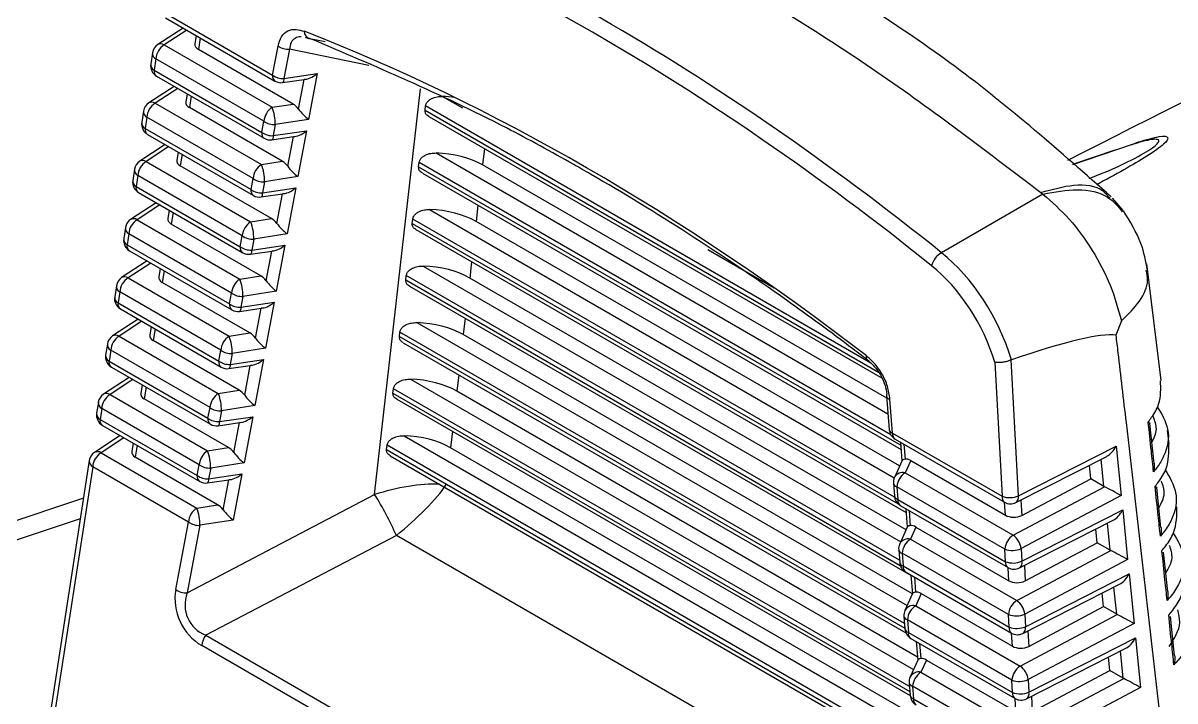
# Model space of a CAD drawing. Extents: x 17.1 to 113.1, y 3.8 to 84.5.
# Drawn here: x 80.611 to 81.578, y 69.897 to 70.467 of the extents above; entities that cross this region are included whole.
import ezdxf

# ---------------------------------------------------------------- set-up
doc = ezdxf.new("R2010")
doc.units = 0
doc.header["$MEASUREMENT"] = 0
doc.layers.add('OBJECT', color=7, linetype='CONTINUOUS')

msp = doc.modelspace()

# ---------------------------------------------------------------- linework, layer by layer
at = {"layer": 'OBJECT'}
for p, q in [((80.72828, 70.47621), (80.82023, 70.42313)), ((80.73034, 70.4712), (80.82229, 70.41811)), ((80.74513, 70.46266), (80.72377, 70.44876)), ((80.74819, 70.46089), (80.72917, 70.44851)), ((80.75608, 70.45634), (80.75501, 70.44943)), ((80.75941, 70.45442), (80.75792, 70.44479)), ((80.8499, 70.45433), (80.84804, 70.45467)), ((80.85142, 70.45405), (80.86455, 70.45142)), ((80.71934, 70.44191), (80.71789, 70.43248)), ((80.72917, 70.44851), (80.81993, 70.39611)), ((80.83744, 70.39889), (80.75792, 70.44479)), ((80.82023, 70.42313), (80.82484, 70.44763)), ((80.83444, 70.44487), (80.82983, 70.42036)), ((80.90122, 70.43138), (80.83444, 70.44487)), ((80.72217, 70.43673), (80.72071, 70.42731)), ((80.81293, 70.38434), (80.72217, 70.43673)), ((80.72071, 70.42731), (80.81119, 70.37507)), ((80.72277, 70.42229), (80.81325, 70.37006)), ((80.82874, 70.41688), (80.84868, 70.41981)), ((80.82983, 70.42036), (80.8578, 70.42447)), ((80.84206, 70.39463), (80.84675, 70.41952)), ((80.8578, 70.42447), (80.85057, 70.38601)), ((80.73759, 70.41374), (80.71619, 70.39981)), ((80.74065, 70.41197), (80.72159, 70.39956)), ((80.90603, 70.07076), (80.94464, 70.4116)), ((80.74851, 70.40743), (80.74743, 70.40048)), ((80.75184, 70.40551), (80.75034, 70.39585)), ((80.96302, 70.40527), (80.9797, 70.39564)), ((80.71177, 70.39296), (80.71031, 70.38358)), ((80.72159, 70.39956), (80.81088, 70.34801)), ((80.82839, 70.35079), (80.75034, 70.39585)), ((80.81993, 70.39611), (80.83744, 70.39889)), ((80.94836, 70.39361), (80.94877, 70.39724)), ((80.94836, 70.39361), (81.32931, 70.17369)), ((81.32293, 70.18124), (80.94877, 70.39724)), ((80.71459, 70.38779), (80.71313, 70.37841)), ((80.80388, 70.33624), (80.71459, 70.38779)), ((80.81119, 70.37507), (80.81293, 70.38434)), ((80.82254, 70.38157), (80.82079, 70.37231)), ((80.85057, 70.38601), (80.82254, 70.38157)), ((80.95147, 70.38843), (81.33232, 70.16857)), ((80.71313, 70.37841), (80.80215, 70.32702)), ((80.7152, 70.37339), (80.80421, 70.322)), ((80.8197, 70.36882), (80.83964, 70.37175)), ((80.82079, 70.37231), (80.84876, 70.37641)), ((80.83302, 70.34653), (80.83771, 70.37147)), ((80.84876, 70.37641), (80.84152, 70.33791)), ((80.73005, 70.36482), (80.70861, 70.35087)), ((80.73311, 70.36305), (80.71401, 70.35062)), ((81.54249, 70.3648), (81.49245, 70.34792)), ((81.54249, 70.3648), (81.54779, 70.36704)), ((80.74094, 70.35853), (80.73985, 70.35153)), ((80.74426, 70.35661), (80.74276, 70.3469)), ((80.95764, 70.35775), (81.33726, 70.1386)), ((80.99822, 70.36144), (80.99666, 70.34765)), ((81.52792, 70.36002), (81.49236, 70.348)), ((80.70419, 70.34402), (80.70274, 70.33468)), ((80.71401, 70.35062), (80.80184, 70.29991)), ((80.81934, 70.30269), (80.74276, 70.3469)), ((80.81088, 70.34801), (80.82839, 70.35079)), ((80.94297, 70.34609), (80.94339, 70.34972)), ((80.94297, 70.34609), (81.34803, 70.11225)), ((81.33966, 70.12095), (80.94339, 70.34972)), ((81.33624, 70.15161), (80.99666, 70.34765)), ((80.70701, 70.33884), (80.70556, 70.3295)), ((80.79484, 70.28814), (80.70701, 70.33884)), ((80.80215, 70.32702), (80.80388, 70.33624)), ((80.81349, 70.33347), (80.81175, 70.32425)), ((80.84152, 70.33791), (80.81349, 70.33347)), ((80.94609, 70.34091), (81.34831, 70.10871)), ((80.70556, 70.3295), (80.79311, 70.27896)), ((80.70762, 70.32449), (80.79517, 70.27395)), ((80.81066, 70.32077), (80.8306, 70.3237)), ((80.81175, 70.32425), (80.83972, 70.32836)), ((80.82397, 70.29843), (80.82867, 70.32341)), ((80.83972, 70.32836), (80.83247, 70.28982)), ((81.46755, 70.32317), (81.3823, 70.27396)), ((81.46583, 70.32453), (81.46755, 70.32317)), ((80.72251, 70.3159), (80.70103, 70.30192)), ((80.72557, 70.31413), (80.70643, 70.30167)), ((80.99284, 70.31392), (80.99128, 70.30013)), ((81.53487, 70.30931), (81.52609, 70.31966)), ((80.73337, 70.30963), (80.73228, 70.30258)), ((80.73669, 70.30771), (80.73518, 70.29795)), ((80.95225, 70.31023), (81.34265, 70.08486)), ((80.69661, 70.29507), (80.69517, 70.28578)), ((80.70643, 70.30167), (80.79279, 70.25181)), ((80.8103, 70.25459), (80.73518, 70.29795)), ((80.80184, 70.29991), (80.81934, 70.30269)), ((80.93759, 70.29857), (80.938, 70.3022)), ((80.93759, 70.29857), (81.3459, 70.06286)), ((81.34285, 70.06849), (80.938, 70.3022)), ((81.3471, 70.09472), (80.99128, 70.30013)), ((80.69943, 70.28989), (80.69799, 70.2806)), ((80.78579, 70.24004), (80.69943, 70.28989)), ((80.79311, 70.27896), (80.79484, 70.28814)), ((80.80444, 70.28537), (80.80271, 70.2762)), ((80.83247, 70.28982), (80.80444, 70.28537)), ((80.9407, 70.29339), (81.3525, 70.05566)), ((80.69799, 70.2806), (80.78407, 70.23091)), ((80.70005, 70.27559), (80.78613, 70.22589)), ((80.80162, 70.27272), (80.82156, 70.27564)), ((80.80271, 70.2762), (80.83068, 70.2803)), ((80.81492, 70.25033), (80.81963, 70.27536)), ((80.83068, 70.2803), (80.82342, 70.24172)), ((81.18589, 70.27661), (81.24161, 70.24444)), ((80.71497, 70.26698), (80.69346, 70.25297)), ((80.71803, 70.26521), (80.69885, 70.25272)), ((80.98746, 70.2664), (80.9859, 70.25261)), ((80.72579, 70.26073), (80.7247, 70.25364)), ((80.72912, 70.25881), (80.7276, 70.249)), ((80.94687, 70.26271), (81.34803, 70.03113)), ((81.56697, 70.16645), (81.55475, 70.26452)), ((80.68903, 70.24612), (80.6876, 70.23688)), ((80.69885, 70.25272), (80.78374, 70.20371)), ((80.80125, 70.20649), (80.7276, 70.249)), ((80.79279, 70.25181), (80.8103, 70.25459)), ((80.93221, 70.25105), (80.93262, 70.25468)), ((80.93221, 70.25105), (81.34762, 70.01124)), ((81.347, 70.01547), (80.93262, 70.25468)), ((80.93532, 70.24587), (81.3567, 70.00262)), ((81.35248, 70.04098), (80.9859, 70.25261)), ((80.69185, 70.24094), (80.69042, 70.2317)), ((80.77674, 70.19194), (80.69185, 70.24094)), ((80.78407, 70.23091), (80.78579, 70.24004)), ((80.79539, 70.23727), (80.79367, 70.22814)), ((80.82342, 70.24172), (80.79539, 70.23727)), ((80.69042, 70.2317), (80.77503, 70.18285)), ((80.69248, 70.22668), (80.77709, 70.17784)), ((80.79258, 70.22466), (80.81252, 70.22759)), ((80.79367, 70.22814), (80.82164, 70.23225)), ((80.80587, 70.20223), (80.81059, 70.2273)), ((80.82164, 70.23225), (80.81437, 70.19362)), ((80.70743, 70.21805), (80.68588, 70.20402)), ((80.71049, 70.21629), (80.69127, 70.20377)), ((80.98207, 70.21888), (80.98051, 70.20509)), ((81.53352, 70.21674), (81.52875, 70.2046)), ((80.71822, 70.21182), (80.71712, 70.20469)), ((80.72155, 70.2099), (80.72002, 70.20006)), ((80.92682, 70.20353), (80.92724, 70.20717)), ((81.35119, 69.96242), (80.92724, 70.20717)), ((80.94149, 70.2152), (81.35341, 69.9774)), ((80.68145, 70.19717), (80.68002, 70.18797)), ((80.69127, 70.20377), (80.77469, 70.15561)), ((80.7922, 70.15839), (80.72002, 70.20006)), ((80.78374, 70.20371), (80.80125, 70.20649)), ((80.92682, 70.20353), (81.35151, 69.95837)), ((80.92994, 70.19835), (81.35239, 69.95448)), ((81.35787, 69.98725), (80.98051, 70.20509)), ((80.68427, 70.192), (80.68285, 70.1828)), ((80.76769, 70.14384), (80.68427, 70.192)), ((80.77503, 70.18285), (80.77674, 70.19194)), ((80.78634, 70.18917), (80.78463, 70.18009)), ((80.81437, 70.19362), (80.78634, 70.18917)), ((80.68285, 70.1828), (80.76599, 70.1348)), ((80.68491, 70.17778), (80.76805, 70.12978)), ((80.78354, 70.17661), (80.80348, 70.17953)), ((80.78463, 70.18009), (80.8126, 70.18419)), ((80.79682, 70.15413), (80.80155, 70.17925)), ((80.8126, 70.18419), (80.80533, 70.14552)), ((81.42715, 70.18193), (81.43318, 70.06928)), ((81.44077, 70.18381), (81.44104, 70.18392)), ((81.44688, 70.06966), (81.44077, 70.18381)), ((80.69989, 70.16913), (80.6783, 70.15508)), ((80.97669, 70.17136), (80.97513, 70.15757)), ((80.70295, 70.16736), (80.68369, 70.15483)), ((80.71065, 70.16292), (80.70954, 70.15574)), ((80.71397, 70.161), (80.71244, 70.15111)), ((80.77469, 70.15561), (80.7922, 70.15839)), ((80.92144, 70.15602), (80.92185, 70.15965)), ((81.35538, 69.90938), (80.92185, 70.15965)), ((80.93611, 70.16768), (81.3588, 69.92366)), ((80.68369, 70.15483), (80.76564, 70.10752)), ((80.78315, 70.11029), (80.71244, 70.15111)), ((80.92144, 70.15602), (81.3557, 69.90532)), ((80.92456, 70.15084), (81.35599, 69.90178)), ((81.36211, 69.93418), (80.97513, 70.15757)), ((81.33607, 70.15369), (81.33832, 70.12522)), ((81.34123, 70.12236), (81.33898, 70.15083)), ((80.67387, 70.14823), (80.67245, 70.13907)), ((80.67669, 70.14305), (80.67527, 70.13389)), ((80.75864, 70.09574), (80.67669, 70.14305)), ((80.76599, 70.1348), (80.76769, 70.14384)), ((80.77729, 70.14107), (80.77559, 70.13203)), ((80.80533, 70.14552), (80.77729, 70.14107)), ((80.67527, 70.13389), (80.75695, 70.08674)), ((80.7745, 70.12855), (80.79444, 70.13148)), ((80.77559, 70.13203), (80.80356, 70.13614)), ((80.78777, 70.10603), (80.79251, 70.13119)), ((80.80356, 70.13614), (80.79628, 70.09742)), ((81.56084, 70.0969), (81.55727, 70.13051)), ((80.69235, 70.12021), (80.67072, 70.10613)), ((80.67734, 70.12888), (80.75901, 70.08173)), ((80.93072, 70.12016), (81.36418, 69.86993)), ((80.97131, 70.12385), (80.96975, 70.11006)), ((81.34123, 70.12236), (81.43318, 70.06928)), ((81.57358, 70.1134), (81.57219, 70.12458)), ((80.69542, 70.11844), (80.67611, 70.10588)), ((80.70308, 70.11402), (80.70196, 70.10679)), ((80.7064, 70.1121), (80.70486, 70.10216)), ((80.76564, 70.10752), (80.78315, 70.11029)), ((80.91606, 70.1085), (80.91647, 70.11213)), ((81.35958, 69.85633), (80.91647, 70.11213)), ((81.3663, 69.88113), (80.96975, 70.11006)), ((81.34329, 70.11735), (81.43524, 70.06426)), ((81.34783, 70.11472), (81.34907, 70.09908)), ((81.35064, 70.1131), (81.35164, 70.10045)), ((81.44688, 70.06966), (81.52912, 70.11149)), ((81.52912, 70.11149), (81.5333, 70.06983)), ((80.67611, 70.10588), (80.75659, 70.05942)), ((80.7741, 70.06219), (80.70486, 70.10216)), ((80.91606, 70.1085), (81.3599, 69.85228)), ((80.91917, 70.10332), (81.36018, 69.84873)), ((81.44478, 70.06401), (81.52111, 70.10284)), ((81.51873, 70.0776), (81.51644, 70.10046)), ((80.66629, 70.09928), (80.61635, 69.77677)), ((80.66911, 70.0941), (80.61916, 69.77151)), ((80.74959, 70.04764), (80.66911, 70.0941)), ((80.75695, 70.08674), (80.75864, 70.09574)), ((80.76825, 70.09297), (80.76655, 70.08398)), ((80.79628, 70.09742), (80.76825, 70.09297)), ((81.34916, 70.09927), (81.34274, 70.08506)), ((81.35641, 70.09929), (81.35179, 70.08908)), ((81.35641, 70.09929), (81.43593, 70.05339)), ((81.50768, 70.08398), (81.50653, 70.09543)), ((80.76546, 70.0805), (80.7854, 70.08342)), ((80.76655, 70.08398), (80.79452, 70.08808)), ((80.77873, 70.05793), (80.78347, 70.08314)), ((80.79452, 70.08808), (80.78723, 70.04932)), ((81.35179, 70.08908), (81.44256, 70.03668)), ((81.44966, 70.05323), (81.50768, 70.08398)), ((81.51873, 70.0776), (81.50768, 70.08398)), ((81.34188, 70.08016), (81.34273, 70.0694)), ((81.43556, 70.0249), (81.34479, 70.0773)), ((81.34479, 70.0773), (81.34564, 70.06654)), ((81.44256, 70.03668), (81.51924, 70.07733)), ((81.56665, 70.04302), (81.56312, 70.07639)), ((80.66142, 70.06782), (80.59192, 70.04447)), ((80.74852, 69.9881), (80.90603, 70.07076)), ((80.75659, 70.05942), (80.7741, 70.06219)), ((81.34564, 70.06654), (81.43613, 70.01431)), ((81.3477, 70.06153), (81.43819, 70.00929)), ((81.43593, 70.05339), (81.43535, 70.0642)), ((81.44897, 70.06614), (81.44966, 70.05323)), ((81.5333, 70.06983), (81.44926, 70.02528)), ((81.35225, 70.0589), (81.35349, 70.04321)), ((81.35506, 70.05728), (81.35606, 70.04458)), ((81.44983, 70.01469), (81.53451, 70.05776)), ((81.53451, 70.05776), (81.53868, 70.01609)), ((80.56625, 70.01975), (80.65876, 70.05067)), ((80.73891, 69.99087), (80.74959, 70.04764)), ((80.7592, 70.04488), (80.74852, 69.9881)), ((80.78723, 70.04932), (80.7592, 70.04488)), ((81.35357, 70.0434), (81.34716, 70.02919)), ((81.36082, 70.04342), (81.35621, 70.0332)), ((81.36082, 70.04342), (81.43888, 69.99836)), ((81.44772, 70.00904), (81.52649, 70.04911)), ((81.52411, 70.02387), (81.52182, 70.04673)), ((80.92426, 70.03644), (80.76428, 69.95248)), ((81.37457, 69.77648), (80.92426, 70.03644)), ((81.35621, 70.0332), (81.44551, 69.98165)), ((81.51306, 70.03025), (81.51191, 70.04169)), ((81.3463, 70.02429), (81.34715, 70.01358)), ((81.43613, 70.01431), (81.43556, 70.0249)), ((81.44551, 69.98165), (81.52463, 70.02359)), ((81.44926, 70.02528), (81.44983, 70.01469)), ((81.45261, 69.9982), (81.51306, 70.03025)), ((81.52411, 70.02387), (81.51306, 70.03025)), ((81.43851, 69.96988), (81.34921, 70.02143)), ((81.34921, 70.02143), (81.35005, 70.01072)), ((81.53868, 70.01609), (81.45221, 69.97026)), ((81.57242, 69.98915), (81.56893, 70.0223)), ((81.35005, 70.01072), (81.43907, 69.95933)), ((81.35212, 70.00571), (81.44113, 69.95432)), ((81.43888, 69.99836), (81.43829, 70.00923)), ((81.45191, 70.01117), (81.45261, 69.9982)), ((81.45277, 69.95971), (81.53989, 70.00403)), ((81.53989, 70.00403), (81.54406, 69.96236)), ((81.35666, 70.00308), (81.3579, 69.98734)), ((81.35947, 70.00146), (81.36048, 69.98871)), ((81.45067, 69.95406), (81.53188, 69.99538)), ((81.35799, 69.98753), (81.35157, 69.97332)), ((81.36524, 69.98755), (81.36062, 69.97733)), ((81.36524, 69.98755), (81.44182, 69.94334)), ((81.51844, 69.97652), (81.5173, 69.98796)), ((81.52949, 69.97014), (81.5272, 69.993)), ((81.36062, 69.97733), (81.44845, 69.92663)), ((81.45555, 69.94318), (81.51844, 69.97652)), ((81.52949, 69.97014), (81.51844, 69.97652)), ((81.35072, 69.96841), (81.35156, 69.95776)), ((81.44145, 69.91485), (81.35362, 69.96556)), ((81.35362, 69.96556), (81.35447, 69.9549)), ((81.43907, 69.95933), (81.43851, 69.96988)), ((81.44845, 69.92663), (81.53001, 69.96986)), ((81.45221, 69.97026), (81.45277, 69.95971)), ((81.57817, 69.9353), (81.57472, 69.96822)), ((81.45486, 69.9562), (81.45555, 69.94318)), ((81.54406, 69.96236), (81.45515, 69.91523)), ((80.76428, 69.95248), (81.35961, 69.6088)), ((81.35447, 69.9549), (81.44202, 69.90436)), ((81.35653, 69.94988), (81.44408, 69.89934)), ((81.36107, 69.94726), (81.36232, 69.93146)), ((81.36388, 69.94564), (81.36489, 69.93284)), ((81.44182, 69.94334), (81.44124, 69.95426)), ((81.45572, 69.90474), (81.54527, 69.9503)), ((81.54527, 69.9503), (81.54945, 69.90863)), ((81.35609, 69.60012), (80.76075, 69.9438)), ((81.45361, 69.89909), (81.53726, 69.94164)), ((81.53487, 69.9164), (81.53258, 69.93927)), ((81.36241, 69.93166), (81.35599, 69.91745)), ((81.36966, 69.93168), (81.36504, 69.92146)), ((81.36966, 69.93168), (81.44477, 69.88831)), ((81.52383, 69.92278), (81.52268, 69.93423)), ((81.36504, 69.92146), (81.4514, 69.8716)), ((81.4585, 69.88816), (81.52383, 69.92278)), ((81.53487, 69.9164), (81.52383, 69.92278)), ((81.35513, 69.91254), (81.35597, 69.90194)), ((81.4444, 69.85983), (81.35804, 69.90968)), ((81.35804, 69.90968), (81.35888, 69.89908)), ((81.44202, 69.90436), (81.44145, 69.91485)), ((81.4514, 69.8716), (81.53539, 69.91613)), ((81.45515, 69.91523), (81.45572, 69.90474)), ((81.54945, 69.90863), (81.4581, 69.86021)), ((81.35888, 69.89908), (81.44496, 69.84938)), ((81.44477, 69.88831), (81.44418, 69.89928)), ((81.4578, 69.90122), (81.4585, 69.88816))]:
    msp.add_line(p, q, dxfattribs=at)
at = {"layer": 'OBJECT', "flags": 128}
for points in [[(80.82983, 70.42036), (80.82973, 70.4191), (80.82954, 70.41809), (80.82928, 70.41737), (80.82896, 70.41697), (80.82874, 70.41688)], [(80.82079, 70.37231), (80.82069, 70.37104), (80.8205, 70.37004), (80.82024, 70.36932), (80.81992, 70.36891), (80.8197, 70.36882)], [(80.81175, 70.32425), (80.81165, 70.32299), (80.81146, 70.32198), (80.8112, 70.32126), (80.81088, 70.32086), (80.81066, 70.32077)], [(80.80271, 70.2762), (80.80261, 70.27493), (80.80242, 70.27393), (80.80216, 70.27321), (80.80184, 70.2728), (80.80162, 70.27272)], [(80.79367, 70.22814), (80.79357, 70.22688), (80.79338, 70.22587), (80.79312, 70.22515), (80.7928, 70.22475), (80.79258, 70.22466)], [(81.31908, 70.18743), (81.31894, 70.18641), (81.31894, 70.18549), (81.31908, 70.18467), (81.31935, 70.18397), (81.31975, 70.18341), (81.32027, 70.18299), (81.3209, 70.18272), (81.32163, 70.18261)], [(80.78463, 70.18009), (80.78453, 70.17882), (80.78434, 70.17782), (80.78408, 70.1771), (80.78376, 70.17669), (80.78354, 70.17661)], [(80.77559, 70.13203), (80.77549, 70.13077), (80.7753, 70.12976), (80.77504, 70.12904), (80.77472, 70.12864), (80.7745, 70.12855)], [(80.76655, 70.08398), (80.76645, 70.08272), (80.76626, 70.08171), (80.766, 70.08099), (80.76568, 70.08058), (80.76546, 70.0805)]]:
    msp.add_lwpolyline(points, dxfattribs=at)
at = {"layer": 'OBJECT'}
for centre, radius, start, end in [((80.85272, 70.45971), 0.0058, 177.18255, 257.0943), ((80.72923, 70.44038), 0.01, 123.06007, 171.19813), ((80.72625, 70.44402), 0.00535, 57.04631, 117.61457), ((80.72502, 70.44165), 0.00568, 177.32603, 239.85622), ((80.73762, 70.43552), 0.0155, 123.04971, 175.49364), ((80.83352, 70.45972), 0.01488, 234.31292, 273.55483), ((80.72777, 70.43095), 0.01, 171.19813, 240.00269), ((80.72356, 70.43222), 0.00568, 177.33032, 239.85221), ((80.72564, 70.42641), 0.00502, 169.63864, 235.06027), ((80.82517, 70.42223), 0.00502, 169.63908, 235.05983), ((80.82891, 70.43522), 0.01488, 234.31411, 273.55463), ((80.82729, 70.42677), 0.01, 240.00269, 278.35117), ((80.71867, 70.39507), 0.00535, 57.04213, 117.61737), ((80.71744, 70.3927), 0.00568, 177.32804, 239.85422), ((80.72165, 70.39143), 0.01, 123.06007, 171.19813), ((80.73004, 70.38657), 0.0155, 123.05056, 175.49266), ((80.82839, 70.38312), 0.0155, 123.04971, 175.49364), ((80.78314, 70.38202), 0.0394, 359.34751, 20.95947), ((80.7202, 70.38205), 0.01, 171.19813, 240.00269), ((80.71599, 70.38332), 0.00568, 177.32874, 239.85352), ((80.82161, 70.39642), 0.01488, 234.31322, 273.55453), ((80.71807, 70.3775), 0.00502, 169.64018, 235.05872), ((80.81629, 70.37424), 0.00517, 170.69821, 234.0007), ((80.81987, 70.38716), 0.01488, 234.31389, 273.55452), ((80.81825, 70.37872), 0.01, 240.00269, 278.35117), ((80.70986, 70.34375), 0.00568, 177.32564, 239.85676), ((80.71407, 70.34249), 0.01, 123.06007, 171.19813), ((80.72246, 70.33762), 0.0155, 123.05009, 175.49368), ((80.71109, 70.34612), 0.00535, 57.04266, 117.61716), ((80.81934, 70.33502), 0.0155, 123.05056, 175.49266), ((80.77409, 70.33392), 0.0394, 359.34906, 20.95883), ((80.71262, 70.33315), 0.01, 171.19813, 240.00269), ((80.70841, 70.33442), 0.00568, 177.32804, 239.85435), ((80.81257, 70.34832), 0.01488, 234.31334, 273.5554), ((80.7105, 70.3286), 0.00502, 169.63886, 235.06005), ((80.80725, 70.32618), 0.00517, 170.69953, 233.99937), ((80.81083, 70.33911), 0.01488, 234.31428, 273.55446), ((80.80921, 70.33066), 0.01, 240.00269, 278.35117), ((80.70228, 70.2948), 0.00568, 177.32777, 239.85462), ((80.70649, 70.29354), 0.01, 123.06007, 171.19813), ((80.71488, 70.28867), 0.0155, 123.05024, 175.49298), ((80.70352, 70.29718), 0.00535, 57.04422, 117.61665), ((80.81029, 70.28692), 0.0155, 123.05009, 175.49368), ((80.76505, 70.28582), 0.03939, 359.34679, 20.96108), ((80.70505, 70.28425), 0.01, 171.19813, 240.00269), ((80.70084, 70.28551), 0.00568, 177.32815, 239.85411), ((80.80352, 70.30022), 0.01488, 234.31307, 273.55468), ((80.70292, 70.2797), 0.00502, 169.63908, 235.05983), ((80.79821, 70.27813), 0.00517, 170.69835, 234.00056), ((80.80179, 70.29105), 0.01488, 234.31382, 273.55475), ((80.80017, 70.28261), 0.01, 240.00269, 278.35117), ((81.39188, 70.25801), 0.01861, 120.98546, 164.37332), ((80.6947, 70.24586), 0.00568, 177.32321, 239.85919), ((80.69891, 70.24459), 0.01, 123.06007, 171.19813), ((80.7073, 70.23973), 0.0155, 123.05002, 175.49372), ((80.69594, 70.24823), 0.00535, 57.0425, 117.61716), ((80.80124, 70.23882), 0.0155, 123.05024, 175.49298), ((80.75599, 70.23772), 0.0394, 359.34912, 20.95875), ((80.69748, 70.23535), 0.01, 171.19813, 240.00269), ((80.69327, 70.23661), 0.00568, 177.32792, 239.85441), ((80.79447, 70.25212), 0.01488, 234.31263, 273.55595), ((80.69535, 70.2308), 0.00502, 169.63905, 235.05986), ((80.78917, 70.23007), 0.00517, 170.69841, 234.0005), ((80.79275, 70.243), 0.01488, 234.31401, 273.55473), ((80.79113, 70.23455), 0.01, 240.00269, 278.35117), ((80.68712, 70.19691), 0.00568, 177.32544, 239.85692), ((80.69133, 70.19564), 0.01, 123.06007, 171.19813), ((80.69972, 70.19078), 0.0155, 123.04947, 175.49377), ((80.68836, 70.19928), 0.00535, 57.04457, 117.6163), ((80.79219, 70.19072), 0.0155, 123.05002, 175.49372), ((80.74695, 70.18962), 0.0394, 359.34759, 20.96028), ((80.68991, 70.18644), 0.01, 171.19813, 240.00269), ((80.6857, 70.18771), 0.00568, 177.32787, 239.85449), ((80.78542, 70.20403), 0.01488, 234.313, 273.55467), ((80.68778, 70.18189), 0.00502, 169.63928, 235.05962), ((80.78013, 70.18202), 0.00517, 170.69842, 234.00049), ((80.78371, 70.19494), 0.01488, 234.31408, 273.55458), ((80.78209, 70.1865), 0.01, 240.00269, 278.35117), ((80.68375, 70.1467), 0.01, 123.06007, 171.19813), ((80.69214, 70.14183), 0.0155, 123.05062, 175.49263), ((80.68078, 70.15033), 0.00535, 57.04348, 117.61579), ((80.78314, 70.14262), 0.0155, 123.04947, 175.49377), ((80.7379, 70.14152), 0.0394, 359.34763, 20.95937), ((81.33839, 70.15384), 0.00232, 147.68049, 183.72532), ((81.33986, 70.15463), 0.00391, 194.04731, 256.94453), ((80.68233, 70.13754), 0.01, 171.19813, 240.00269), ((80.67813, 70.13881), 0.00568, 177.32787, 239.85449), ((80.67954, 70.14796), 0.00568, 177.32787, 239.85448), ((80.77637, 70.15593), 0.01488, 234.31313, 273.5545), ((80.68021, 70.13299), 0.00502, 169.63906, 235.05985), ((80.77109, 70.13396), 0.00517, 170.69866, 234.00025), ((80.77467, 70.14689), 0.01488, 234.314, 273.55473), ((80.77305, 70.13844), 0.01, 240.00269, 278.35117), ((81.34829, 70.12601), 0.01, 184.51975, 240.00269), ((81.34211, 70.12617), 0.00391, 194.04653, 256.94471), ((81.34633, 70.12153), 0.00517, 170.69849, 234.00042), ((80.67617, 70.09775), 0.01, 123.06007, 171.19813), ((80.68457, 70.09288), 0.0155, 123.0495, 175.49375), ((80.67321, 70.10154), 0.00522, 56.20586, 118.4548), ((80.7741, 70.09452), 0.0155, 123.05062, 175.49263), ((80.72885, 70.09342), 0.0394, 359.34837, 20.9595), ((80.67182, 70.09893), 0.00554, 176.42684, 240.75552), ((80.76732, 70.10783), 0.01488, 234.31401, 273.55463), ((80.76205, 70.08591), 0.00517, 170.69846, 234.00045), ((80.76563, 70.09883), 0.01488, 234.31399, 273.55465), ((80.76401, 70.09039), 0.01, 240.00269, 278.35117), ((81.35185, 70.08095), 0.01, 155.69289, 184.51975), ((81.34992, 70.08107), 0.00822, 76.86989, 150.95139), ((81.36024, 70.07608), 0.0155, 123.04971, 175.49364), ((81.34567, 70.08111), 0.00391, 194.04748, 256.94376), ((80.6886, 69.93326), 0.25726, 23.64508, 32.30992), ((81.3527, 70.07019), 0.01, 184.51975, 240.00269), ((81.34652, 70.07035), 0.00391, 194.04673, 256.94511), ((81.35058, 70.06564), 0.00502, 169.63864, 235.06027), ((81.43828, 70.06844), 0.00517, 170.69849, 234.00042), ((81.43956, 70.08661), 0.01847, 249.80632, 293.37051), ((81.44024, 70.07292), 0.01, 240.00269, 296.96265), ((81.44156, 70.06843), 0.00546, 306.06543, 13.05492), ((80.76505, 70.04642), 0.0155, 123.0495, 175.49375), ((80.7198, 70.04532), 0.0394, 359.34731, 20.95951), ((80.75827, 70.05973), 0.01488, 234.31307, 273.55464), ((81.35434, 70.0252), 0.00822, 76.87004, 150.95092), ((81.36466, 70.02021), 0.0155, 123.05056, 175.49266), ((81.45101, 70.02368), 0.0155, 123.04971, 175.49364), ((81.43292, 70.02334), 0.01645, 6.76436, 54.14503), ((81.35627, 70.02507), 0.01, 155.69289, 184.51975), ((81.35009, 70.02523), 0.00391, 194.04696, 256.94467), ((81.44193, 70.04223), 0.01847, 249.80478, 293.37183), ((81.35712, 70.01437), 0.01, 184.51975, 240.00269), ((81.35094, 70.01453), 0.00391, 194.04804, 256.9435), ((81.44123, 70.01347), 0.00517, 170.69821, 234.0007), ((81.4425, 70.03164), 0.01847, 249.80557, 293.37126), ((81.44472, 70.01337), 0.00527, 304.69392, 14.42663), ((81.35499, 70.00982), 0.00502, 169.64018, 235.05872), ((81.44319, 70.01795), 0.01, 240.00269, 296.96265), ((80.74759, 70.00295), 0.01488, 234.31323, 273.55542), ((81.35876, 69.96933), 0.00822, 76.86892, 150.95205), ((81.36908, 69.96434), 0.0155, 123.05009, 175.49368), ((81.45396, 69.96866), 0.0155, 123.05056, 175.49266), ((81.43587, 69.96832), 0.01645, 6.76504, 54.14539), ((81.36069, 69.9692), 0.01, 155.69289, 184.51975), ((81.35451, 69.96936), 0.00391, 194.04456, 256.94698), ((81.44488, 69.98721), 0.01847, 249.80545, 293.37138), ((81.36153, 69.95854), 0.01, 184.51975, 240.00269), ((81.35535, 69.95871), 0.00391, 194.04702, 256.94482), ((81.44417, 69.9585), 0.00517, 170.69953, 233.99937), ((81.44545, 69.97666), 0.01847, 249.80523, 293.37172), ((81.44767, 69.9584), 0.00527, 304.6943, 14.42625), ((80.77633, 69.94253), 0.01563, 140.45014, 175.32036), ((81.3594, 69.954), 0.00502, 169.63886, 235.06005), ((81.44613, 69.96298), 0.01, 240.00269, 296.96265), ((81.45691, 69.91364), 0.0155, 123.05009, 175.49368), ((81.43882, 69.9133), 0.01645, 6.76449, 54.146), ((81.3651, 69.91333), 0.01, 155.69289, 184.51975), ((81.36317, 69.91345), 0.00822, 76.87005, 150.95107), ((81.3735, 69.90846), 0.0155, 123.05024, 175.49298), ((81.35892, 69.91349), 0.00391, 194.04667, 256.94496), ((81.44783, 69.93218), 0.01847, 249.8048, 293.37143), ((81.36594, 69.90272), 0.01, 184.51975, 240.00269), ((81.35976, 69.90288), 0.00391, 194.04727, 256.94427), ((81.36381, 69.89818), 0.00502, 169.63908, 235.05983), ((81.44711, 69.90352), 0.00517, 170.69835, 234.00056), ((81.44839, 69.92169), 0.01847, 249.80515, 293.37168), ((81.44908, 69.908), 0.01, 240.00269, 296.96265), ((81.45061, 69.90342), 0.00527, 304.69434, 14.42621)]:
    msp.add_arc(centre, radius, start, end, dxfattribs=at)
for centre, major_axis, ratio, start_param, end_param in [((81.01246, 68.58553), (-1.03077, 2.00185), 0.606843, 5.345286, 5.708794), ((81.0054, 68.58189), (-1.02574, 1.9932), 0.60697, 5.34543, 5.708938), ((81.00293, 68.52644), (-0.99276, 1.93123), 0.606953, 5.373172, 5.682201), ((80.76505, 70.44893), (0.01008, 0.00003), 0.578066, 3.050581, 3.924247), ((80.85526, 70.43088), (0.01054, 0.01013), 0.443807, 3.478651, 4.533063), ((80.75747, 70.39998), (0.01008, 0.00003), 0.578066, 3.050581, 3.924247), ((80.95957, 70.37027), (0.06026, 0.00006), 0.581691, 1.339752, 1.512931), ((80.83681, 70.39065), (-0.00622, 0.00869), 0.616507, 4.729209, 5.346942), ((80.84803, 70.39243), (-0.00839, 0.00863), 0.259031, 1.074207, 2.128618), ((80.84622, 70.38282), (0.01054, 0.01013), 0.443807, 3.478651, 4.533063), ((80.95419, 70.32275), (0.06026, 0.00006), 0.581691, 0.788, 1.512931), ((80.7499, 70.35103), (0.01008, 0.00003), 0.578066, 3.050581, 3.924247), ((80.82776, 70.34255), (-0.00622, 0.00869), 0.616507, 4.729209, 5.346942), ((80.83898, 70.34433), (-0.00839, 0.00863), 0.259031, 1.074207, 2.128618), ((80.83718, 70.33477), (0.01054, 0.01013), 0.443807, 3.478651, 4.533063), ((80.94881, 70.27523), (0.06026, 0.00006), 0.581691, 0.788, 1.512931), ((80.74232, 70.30208), (0.01008, 0.00003), 0.578066, 3.050581, 3.924247), ((80.81872, 70.29445), (-0.00622, 0.00869), 0.616507, 4.729209, 5.346942), ((80.82993, 70.29623), (-0.00839, 0.00863), 0.259031, 1.074207, 2.128618), ((80.82814, 70.28671), (0.01054, 0.01013), 0.443807, 3.478651, 4.533063), ((81.36292, 70.18411), (-0.05539, 0.10653), 0.604579, 4.406135, 5.342756), ((80.94342, 70.22772), (0.06026, 0.00006), 0.581691, 0.788, 1.512931), ((81.35586, 70.18046), (-0.05037, 0.09788), 0.60697, 4.423896, 5.34543), ((80.73474, 70.25314), (0.01008, 0.00003), 0.578066, 3.050581, 3.924247), ((80.80967, 70.24635), (-0.00622, 0.00869), 0.616507, 4.729209, 5.346942), ((80.82088, 70.24813), (-0.00839, 0.00863), 0.259031, 1.074207, 2.128618), ((80.8191, 70.23866), (0.01054, 0.01013), 0.443807, 3.478651, 4.533063), ((80.93804, 70.1802), (0.06026, 0.00006), 0.581691, 0.788, 1.512931), ((80.72716, 70.20419), (0.01008, 0.00003), 0.578066, 3.050581, 3.924247), ((80.80062, 70.19825), (-0.00622, 0.00869), 0.616507, 4.729209, 5.346942), ((80.81183, 70.20003), (-0.00839, 0.00863), 0.259031, 1.074207, 2.128618), ((79.83312, 69.30097), (1.70275, 0.89991), 0.049905, 0.068837, 0.30995), ((80.81006, 70.1906), (0.01054, 0.01013), 0.443807, 3.478651, 4.533063), ((80.79157, 70.15015), (-0.00622, 0.00869), 0.616507, 4.729209, 5.346942), ((80.93266, 70.13268), (0.06026, 0.00006), 0.581691, 0.788, 1.512931), ((80.71958, 70.15524), (0.01008, 0.00003), 0.578066, 3.050581, 3.924247), ((80.80278, 70.15193), (-0.00839, 0.00863), 0.259031, 1.074207, 2.128618), ((80.80102, 70.14255), (0.01054, 0.01013), 0.443807, 3.478651, 4.533063), ((80.92727, 70.08516), (0.06026, 0.00006), 0.581691, 0.788, 1.512931), ((80.78252, 70.10205), (-0.00622, 0.00869), 0.616507, 4.729209, 5.346942), ((81.52248, 70.11476), (0.00673, 0.01231), 0.526975, 3.797917, 4.735053), ((80.712, 70.10629), (0.01008, 0.00003), 0.578066, 3.050581, 3.924247), ((80.79373, 70.10383), (-0.00839, 0.00863), 0.259031, 1.074207, 2.128618), ((81.35924, 70.09731), (0.01015, -0.00177), 0.278097, 2.464366, 3.212944), ((81.35629, 70.09076), (-0.00628, 0.00905), 0.580609, 5.394404, 6.012137), ((80.79198, 70.0945), (0.01054, 0.01013), 0.443807, 3.478651, 4.533063), ((80.92382, 70.05463), (0.06168, 0.01513), 0.320651, 0.858596, 1.783902), ((80.92382, 70.05463), (0.04783, 0.04146), 0.225659, 4.528407, 5.575605), ((81.52579, 70.08176), (0.01003, 0.00001), 0.582929, 3.93067, 4.00077), ((81.52666, 70.07309), (0.01062, -0.00569), 0.026892, 0.909875, 2.358211), ((80.77347, 70.05395), (-0.00622, 0.00869), 0.616507, 4.729209, 5.346942), ((80.78469, 70.05573), (-0.00839, 0.00863), 0.259031, 1.074207, 2.128618), ((81.44296, 70.05758), (0.01001, 0.00003), 0.586595, 3.931599, 5.443681), ((81.52787, 70.06103), (0.00673, 0.01231), 0.526975, 3.797917, 4.735053), ((81.36366, 70.04143), (0.01015, -0.00177), 0.278097, 2.464366, 3.212944), ((81.3607, 70.03489), (-0.00628, 0.00905), 0.580609, 5.394404, 6.012137), ((81.53117, 70.02803), (0.01003, 0.00001), 0.582929, 3.93067, 4.00077), ((81.53204, 70.01936), (0.01062, -0.00569), 0.026892, 0.909875, 2.358211), ((81.53325, 70.00729), (0.00673, 0.01231), 0.526975, 3.797917, 4.735053), ((81.44591, 70.00255), (0.01001, 0.00003), 0.586595, 3.931599, 5.443681), ((80.77292, 69.97773), (-0.01775, 0.03585), 0.831447, 0.834462, 2.245988), ((80.77998, 69.98138), (0.02983, 0.01688), 0.875287, 2.349669, 3.761195), ((81.36808, 69.98556), (0.01015, -0.00177), 0.278097, 2.464366, 3.212944), ((81.36512, 69.97902), (-0.00628, 0.00905), 0.580609, 5.394404, 6.012137), ((81.53656, 69.97429), (0.01003, 0.00001), 0.582929, 3.93067, 4.00077), ((81.53742, 69.96563), (0.01062, -0.00569), 0.026892, 0.909875, 2.358211), ((81.53863, 69.95356), (0.00673, 0.01231), 0.526975, 3.797917, 4.735053), ((81.44886, 69.94753), (0.01001, 0.00003), 0.586595, 3.931599, 5.443681), ((81.37249, 69.92969), (0.01015, -0.00177), 0.278097, 2.464366, 3.212944), ((81.36954, 69.92315), (-0.00628, 0.00905), 0.580609, 5.394404, 6.012137), ((81.54194, 69.92056), (0.01003, 0.00001), 0.582929, 3.93067, 4.00077), ((81.54281, 69.91189), (0.01062, -0.00569), 0.026892, 0.909875, 2.358211)]:
    msp.add_ellipse(centre, major_axis=major_axis, ratio=ratio, start_param=start_param, end_param=end_param, dxfattribs=at)
for points, knots in [([(84.27109, 71.61118), (84.08484, 71.53572), (83.69702, 71.37861), (83.11219, 71.12531), (82.51595, 70.85432), (81.97409, 70.5969), (81.6334, 70.42488), (81.48812, 70.35153)], [0, 0, 0, 0, 0.197773, 0.411812, 0.626085, 0.840554, 1, 1, 1, 1]), ([(81.52488, 70.32088), (81.48221, 70.35858), (81.39636, 70.43444), (81.29747, 70.49545), (81.24773, 70.52613)], [0, 0, 0, 0, 0.497018, 1, 1, 1, 1]), ([(81.17997, 70.51945), (81.22791, 70.49052), (81.32378, 70.43267), (81.41848, 70.36057), (81.46583, 70.32453)], [0, 0, 0, 0, 0.5, 1, 1, 1, 1]), ([(80.82484, 70.44763), (80.82565, 70.45044), (80.82726, 70.45607), (80.83282, 70.46082), (80.83964, 70.46219), (80.8446, 70.4607), (80.84693, 70.45999)], [0, 0, 0, 0, 0.261879, 0.524406, 0.776419, 1, 1, 1, 1]), ([(80.84436, 70.45533), (80.84424, 70.45535), (80.84218, 70.45575), (80.83901, 70.45424), (80.83544, 70.45081), (80.83478, 70.44689), (80.83444, 70.44487)], [0, 0, 0, 0, 0.02034, 0.339236, 0.658637, 1, 1, 1, 1]), ([(80.84809, 70.4549), (80.84832, 70.45491), (80.84883, 70.45494), (80.84988, 70.45437), (80.85048, 70.45405)], [0, 0, 0, 0, 0.438441, 1, 1, 1, 1]), ([(81.32163, 70.18261), (81.31701, 70.18614), (81.29389, 70.20382), (81.21638, 70.26059), (81.13787, 70.31116), (81.0592, 70.3561), (80.98042, 70.39925), (80.90649, 70.43066), (80.85142, 70.45405)], [0, 0, 0, 0, 0.029968, 0.149857, 0.5, 0.529967, 0.649857, 1, 1, 1, 1]), ([(80.94877, 70.39724), (80.94897, 70.39802), (80.94936, 70.39959), (80.95124, 70.40175), (80.95423, 70.40378), (80.95833, 70.40516), (80.96152, 70.40523), (80.96302, 70.40527)], [0, 0, 0, 0, 0.1610224, 0.3213924, 0.4979089, 0.7630046, 1, 1, 1, 1]), ([(80.95152, 70.38851), (80.951, 70.3888), (80.94965, 70.38956), (80.94842, 70.39136), (80.94838, 70.39288), (80.94836, 70.39361)], [0, 0, 0, 0, 0.250835, 0.645888, 1, 1, 1, 1]), ([(81.54779, 70.36704), (81.55424, 70.36888), (81.56715, 70.37256), (81.57392, 70.37147), (81.57053, 70.36573), (81.55246, 70.35278), (81.52819, 70.3395), (81.5127, 70.33103)], [0, 0, 0, 0, 0.17223, 0.344755, 0.513287, 0.689561, 1, 1, 1, 1]), ([(81.50632, 70.33635), (81.5068, 70.33652), (81.52044, 70.34162), (81.5418, 70.3513), (81.5583, 70.36091), (81.56417, 70.3658), (81.5654, 70.36813), (81.56375, 70.36933), (81.55928, 70.36922), (81.55208, 70.36774), (81.54539, 70.36569), (81.54249, 70.3648)], [0, 0, 0, 0, 0.008694, 0.252001, 0.438983, 0.523955, 0.626459, 0.709085, 0.813332, 0.91915, 1, 1, 1, 1]), ([(80.94339, 70.34972), (80.94358, 70.3505), (80.94398, 70.35207), (80.94586, 70.35423), (80.94884, 70.35626), (80.95295, 70.35764), (80.95613, 70.35771), (80.95764, 70.35775)], [0, 0, 0, 0, 0.161023, 0.321391, 0.497909, 0.763005, 1, 1, 1, 1]), ([(80.94614, 70.34099), (80.94562, 70.34128), (80.94427, 70.34204), (80.94303, 70.34384), (80.94299, 70.34537), (80.94297, 70.34609)], [0, 0, 0, 0, 0.250833, 0.6458901, 1, 1, 1, 1]), ([(81.46583, 70.32453), (81.47527, 70.32717), (81.49483, 70.33266), (81.51545, 70.32988), (81.52172, 70.32199), (81.52357, 70.31966)], [0, 0, 0, 0, 0.396584, 0.822207, 1, 1, 1, 1]), ([(81.46755, 70.32317), (81.47744, 70.32502), (81.49793, 70.32886), (81.52219, 70.32324), (81.53056, 70.31276), (81.53422, 70.30817)], [0, 0, 0, 0, 0.344258, 0.712567, 1, 1, 1, 1]), ([(81.46755, 70.32317), (81.47509, 70.31649), (81.49016, 70.30314), (81.50951, 70.27632), (81.52507, 70.24682), (81.5307, 70.22676), (81.53352, 70.21674)], [0, 0, 0, 0, 0.25, 0.5, 0.75, 1, 1, 1, 1]), ([(80.938, 70.3022), (80.9382, 70.30299), (80.9386, 70.30455), (80.94047, 70.30672), (80.94346, 70.30875), (80.94757, 70.31012), (80.95075, 70.3102), (80.95225, 70.31023)], [0, 0, 0, 0, 0.1610223, 0.3213915, 0.4979087, 0.7630045, 1, 1, 1, 1]), ([(81.55541, 70.25933), (81.55396, 70.26687), (81.55061, 70.28441), (81.54072, 70.30007), (81.53509, 70.30901)], [0, 0, 0, 0, 0.429712, 1, 1, 1, 1]), ([(80.94075, 70.29347), (80.94023, 70.29377), (80.93889, 70.29452), (80.93765, 70.29632), (80.93761, 70.29785), (80.93759, 70.29857)], [0, 0, 0, 0, 0.2508335, 0.6458893, 1, 1, 1, 1]), ([(80.93262, 70.25468), (80.93282, 70.25547), (80.93322, 70.25703), (80.93509, 70.2592), (80.93808, 70.26123), (80.94218, 70.2626), (80.94537, 70.26268), (80.94687, 70.26271)], [0, 0, 0, 0, 0.161023, 0.321392, 0.497909, 0.763005, 1, 1, 1, 1]), ([(81.53352, 70.21674), (81.53906, 70.22219), (81.55015, 70.23309), (81.55657, 70.24801), (81.55486, 70.25638), (81.55429, 70.25914)], [0, 0, 0, 0, 0.401158, 0.802316, 1, 1, 1, 1]), ([(80.93537, 70.24595), (80.93485, 70.24625), (80.9335, 70.247), (80.93227, 70.2488), (80.93223, 70.25033), (80.93221, 70.25105)], [0, 0, 0, 0, 0.250835, 0.64589, 1, 1, 1, 1]), ([(80.92724, 70.20717), (80.92744, 70.20795), (80.92783, 70.20952), (80.92971, 70.21168), (80.93269, 70.21371), (80.9368, 70.21508), (80.93999, 70.21516), (80.94149, 70.2152)], [0, 0, 0, 0, 0.161023, 0.321392, 0.497909, 0.763005, 1, 1, 1, 1]), ([(80.92999, 70.19844), (80.92947, 70.19873), (80.92812, 70.19949), (80.92688, 70.20128), (80.92684, 70.20281), (80.92682, 70.20353)], [0, 0, 0, 0, 0.250834, 0.64589, 1, 1, 1, 1]), ([(81.52875, 70.2046), (81.52932, 70.19971), (81.53219, 70.17529), (81.54419, 70.07265), (81.56712, 69.87506), (81.58617, 69.69616), (81.59685, 69.59587)], [0, 0, 0, 0, 0.024148, 0.120739, 0.507103, 1, 1, 1, 1]), ([(81.33898, 70.15083), (81.33846, 70.1544), (81.33741, 70.16156), (81.33255, 70.17233), (81.32619, 70.18132), (81.32135, 70.18547), (81.31908, 70.18743)], [0, 0, 0, 0, 0.261879, 0.524406, 0.776419, 1, 1, 1, 1]), ([(81.32163, 70.18261), (81.32374, 70.18061), (81.32748, 70.17705), (81.33206, 70.16973), (81.33522, 70.16226), (81.33601, 70.15753), (81.33643, 70.15508)], [0, 0, 0, 0, 0.295336, 0.524716, 0.75446, 1, 1, 1, 1]), ([(81.44077, 70.18381), (81.43987, 70.18344), (81.43806, 70.18269), (81.43474, 70.18194), (81.43141, 70.18157), (81.42891, 70.18163), (81.42761, 70.18183), (81.4272, 70.18191), (81.42715, 70.18193)], [0, 0, 0, 0, 0.219279, 0.438508, 0.659239, 0.882987, 0.985831, 1, 1, 1, 1]), ([(80.92185, 70.15965), (80.92205, 70.16043), (80.92245, 70.162), (80.92433, 70.16416), (80.92731, 70.16619), (80.93142, 70.16757), (80.9346, 70.16764), (80.93611, 70.16768)], [0, 0, 0, 0, 0.161023, 0.321392, 0.497909, 0.763005, 1, 1, 1, 1]), ([(81.556, 70.13181), (81.55697, 70.13308), (81.56068, 70.1379), (81.56702, 70.14933), (81.56656, 70.15982), (81.56627, 70.16641)], [0, 0, 0, 0, 0.116928, 0.44481, 1, 1, 1, 1]), ([(80.92461, 70.15092), (80.92408, 70.15121), (80.92274, 70.15197), (80.9215, 70.15377), (80.92146, 70.15529), (80.92144, 70.15602)], [0, 0, 0, 0, 0.250834, 0.64589, 1, 1, 1, 1]), ([(81.56358, 70.14457), (81.56723, 70.13838), (81.57519, 70.12487), (81.57168, 70.107), (81.56495, 70.09531), (81.56149, 70.09112), (81.56046, 70.08987)], [0, 0, 0, 0, 0.345876, 0.753738, 0.926772, 1, 1, 1, 1]), ([(81.56046, 70.08987), (81.55985, 70.09564), (81.55836, 70.10962), (81.55687, 70.1236), (81.556, 70.13181)], [0, 0, 0, 0, 0.412317, 1, 1, 1, 1]), ([(81.556, 70.13181), (81.55601, 70.1318), (81.5562, 70.13169), (81.557, 70.1312), (81.55719, 70.13081), (81.55733, 70.13051)], [0, 0, 0, 0, 0.019302, 0.222966, 1, 1, 1, 1]), ([(81.55898, 70.11443), (81.56085, 70.11821), (81.56441, 70.12541), (81.56151, 70.13273), (81.56012, 70.13621)], [0, 0, 0, 0, 0.524015, 1, 1, 1, 1]), ([(80.91647, 70.11213), (80.91667, 70.11291), (80.91707, 70.11448), (80.91894, 70.11664), (80.92193, 70.11867), (80.92604, 70.12005), (80.92922, 70.12012), (80.93072, 70.12016)], [0, 0, 0, 0, 0.161023, 0.321392, 0.497909, 0.763005, 1, 1, 1, 1]), ([(81.56175, 70.07773), (81.56278, 70.07901), (81.56665, 70.08382), (81.57349, 70.09556), (81.5733, 70.10642), (81.57318, 70.11338)], [0, 0, 0, 0, 0.115298, 0.432836, 1, 1, 1, 1]), ([(80.91922, 70.1034), (80.9187, 70.10369), (80.91735, 70.10445), (80.91612, 70.10625), (80.91608, 70.10778), (80.91606, 70.1085)], [0, 0, 0, 0, 0.250834, 0.64589, 1, 1, 1, 1]), ([(81.56098, 70.0969), (81.56105, 70.09503), (81.56114, 70.09273), (81.5606, 70.09039), (81.56047, 70.08991), (81.56046, 70.08987)], [0, 0, 0, 0, 0.795846, 0.982106, 1, 1, 1, 1]), ([(81.57031, 70.0915), (81.57396, 70.08525), (81.58188, 70.07167), (81.57821, 70.05346), (81.5711, 70.04151), (81.56727, 70.03707), (81.56619, 70.03581)], [0, 0, 0, 0, 0.341997, 0.742012, 0.926899, 1, 1, 1, 1]), ([(81.5649, 70.05949), (81.56706, 70.06352), (81.57105, 70.07096), (81.56831, 70.07859), (81.56705, 70.08209)], [0, 0, 0, 0, 0.542035, 1, 1, 1, 1]), ([(81.56619, 70.03581), (81.56558, 70.04157), (81.5641, 70.05554), (81.56262, 70.06952), (81.56175, 70.07773)], [0, 0, 0, 0, 0.412356, 1, 1, 1, 1]), ([(81.56175, 70.07773), (81.56177, 70.07772), (81.56201, 70.07758), (81.56285, 70.07706), (81.56303, 70.07668), (81.56316, 70.07639)], [0, 0, 0, 0, 0.018707, 0.268923, 1, 1, 1, 1]), ([(81.56747, 70.02367), (81.56856, 70.02496), (81.57259, 70.02976), (81.57993, 70.0418), (81.58003, 70.05302), (81.5801, 70.06034)], [0, 0, 0, 0, 0.1138, 0.421755, 1, 1, 1, 1]), ([(81.56676, 70.04302), (81.56684, 70.04122), (81.56694, 70.03886), (81.56637, 70.03645), (81.5662, 70.03585), (81.56619, 70.03581)], [0, 0, 0, 0, 0.745947, 0.982602, 1, 1, 1, 1]), ([(81.57705, 70.03839), (81.58068, 70.03209), (81.58855, 70.01846), (81.58472, 69.99993), (81.57723, 69.98771), (81.57303, 69.98303), (81.57189, 69.98176)], [0, 0, 0, 0, 0.338095, 0.730883, 0.926969, 1, 1, 1, 1]), ([(81.57189, 69.98176), (81.57128, 69.98752), (81.56981, 70.00149), (81.56834, 70.01546), (81.56747, 70.02367)], [0, 0, 0, 0, 0.4123942, 1, 1, 1, 1]), ([(81.57079, 70.00469), (81.57322, 70.00894), (81.57761, 70.01657), (81.57506, 70.02447), (81.57392, 70.02798)], [0, 0, 0, 0, 0.556409, 1, 1, 1, 1]), ([(81.57316, 69.96963), (81.57431, 69.97093), (81.5785, 69.97571), (81.58636, 69.98805), (81.58676, 69.99963), (81.58702, 70.0073)], [0, 0, 0, 0, 0.11242, 0.411468, 1, 1, 1, 1]), ([(81.57251, 69.98915), (81.57259, 69.98743), (81.57271, 69.98501), (81.57211, 69.98253), (81.5719, 69.9818), (81.57189, 69.98176)], [0, 0, 0, 0, 0.69955, 0.983051, 1, 1, 1, 1]), ([(81.58354, 69.98579), (81.58727, 69.97927), (81.5952, 69.96541), (81.59121, 69.94639), (81.58334, 69.93392), (81.57875, 69.92901), (81.57756, 69.92773)], [0, 0, 0, 0, 0.340325, 0.72288, 0.927663, 1, 1, 1, 1]), ([(81.57756, 69.92773), (81.57695, 69.93349), (81.57549, 69.94746), (81.57402, 69.96142), (81.57316, 69.96963)], [0, 0, 0, 0, 0.41243, 1, 1, 1, 1]), ([(81.57359, 69.94304), (81.57791, 69.94976), (81.58439, 69.95984), (81.58165, 69.97037), (81.58074, 69.97388)], [0, 0, 0, 0, 0.666701, 1, 1, 1, 1]), ([(81.57824, 69.9353), (81.57833, 69.93365), (81.57846, 69.93117), (81.57782, 69.92863), (81.57757, 69.92777), (81.57756, 69.92773)], [0, 0, 0, 0, 0.656341, 0.983481, 1, 1, 1, 1])]:
    msp.add_open_spline(points, degree=3, knots=knots, dxfattribs=at)

doc.saveas('drawing.dxf')
